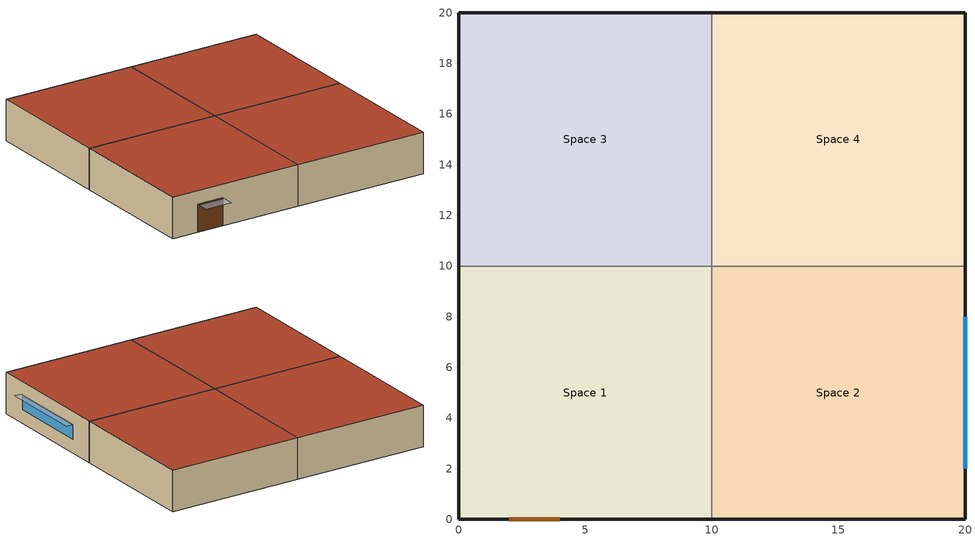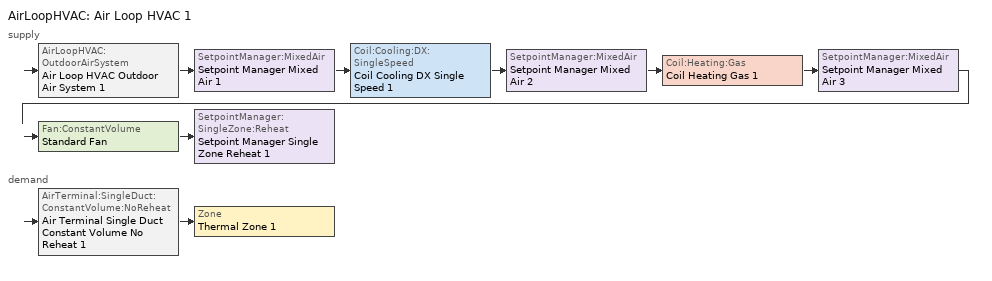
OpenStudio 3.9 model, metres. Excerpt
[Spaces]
Space 1
 floor ground: 0,0 0,10 10,10 10,0 z0
 wall outside: 0,10 0,0 10,0 z0:3
 wall to Space 3: 10,10 0,10 z0:3
 wall to Space 2: 10,0 10,10 z0:3
 door: 2,0 4,0 z0:2
 roof outside: 10,0 10,10 0,10 0,0 z3
Space 2
 floor ground: 10,0 10,10 20,10 20,0 z0
 wall outside: 10,0 20,0 20,10 z0:3
 wall to Space 4: 20,10 10,10 z0:3
 window: 20,2 20,8 z1:2
 roof outside: 20,0 20,10 10,10 10,0 z3
Space 3
 floor ground: 0,10 0,20 10,20 10,10 z0
 wall outside: 10,20 0,20 0,10 z0:3
 wall to Space 4: 10,10 10,20 z0:3
 roof outside: 10,10 10,20 0,20 0,10 z3
Space 4
 floor ground: 10,10 10,20 20,20 20,10 z0
 wall outside: 20,10 20,20 10,20 z0:3
 roof outside: 20,10 20,20 10,20 10,10 z3
shading: 20,8.1 20,1.9 20.55,1.9 20.55,8.1 z2.1; 2,0 2,-1 4,-1 4,0 z2
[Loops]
AirLoopHVAC 'Air Loop HVAC 1'
 supply: AirLoopHVAC:OutdoorAirSystem 'Air Loop HVAC Outdoor Air System 1' > SetpointManager:MixedAir 'Setpoint Manager Mixed Air 1' > Coil:Cooling:DX:SingleSpeed 'Coil Cooling DX Single Speed 1' > SetpointManager:MixedAir 'Setpoint Manager Mixed Air 2' > Coil:Heating:Gas 'Coil Heating Gas 1' > SetpointManager:MixedAir 'Setpoint Manager Mixed Air 3' > Fan:ConstantVolume 'Standard Fan' > SetpointManager:SingleZone:Reheat 'Setpoint Manager Single Zone Reheat 1'
 demand: AirTerminal:SingleDuct:ConstantVolume:NoReheat 'Air Terminal Single Duct Constant Volume No Reheat 1' > Zone 'Thermal Zone 1'
[Site]
Site 1: Latitude {deg}=41.77; Longitude {deg}=-87.75; Time Zone {hr}=-6; Elevation {m}=190
[Site:GroundTemperature:BuildingSurface]
19.527, 19.502, 19.536, 19.598, 20.002, 21.64, 22.225, 22.375, 21.449, 20.121, 19.802, 19.633
[Site:GroundTemperature:Deep]
19.527, 19.502, 19.536, 19.598, 20.002, 21.64, 22.225, 22.375, 21.449, 20.121, 19.802, 19.633
[Site:WaterMainsTemperature]
Calculation Method=Correlation; Annual Average Outdoor Air Temperature {C}=9.69; Maximum Difference In Monthly Average Outdoor Air Temperatures {deltaC}=28.1
[SizingPeriod:DesignDay] Barometric Pressure {Pa}=99063; Rain Indicator=No; Snow Indicator=No; Day of Month=21; Daylight Saving Time Indicator=No; Humidity Condition Type=WetBulb
Name | Maximum Dry-Bulb Temperature {C} | Daily Dry-Bulb Temperature Range {deltaC} | Wind Speed {m/s} | Wind Direction {deg} | Sky Clearness | Month | Day Type | Wetbulb or DewPoint at Maximum Dry-Bulb {C}
Sizing Period Design Day 1 | -20.6 | 0 | 4.9 | 270 | 0 | 1 | WinterDesignDay | -20.6
Sizing Period Design Day 2 | 33.2 | 10.7 | 5.3 | 230 | 1 | 7 | SummerDesignDay | 23.8
[Building]
Building 1: Space Type=Space Type 1; Default Construction Set=Default Constructions; Default Schedule Set=Default Schedules
[DefaultConstructionSet]
Default Constructions: Default Exterior Surface Constructions=Exterior Surface Constructions; Default Interior Surface Constructions=Interior Surface Constructions; Default Ground Contact Surface Constructions=Ground Contact Surface Constructions; Default Exterior SubSurface Constructions=Exterior SubSurface Constructions; Default Interior SubSurface Constructions=Interior SubSurface Constructions; Interior Partition Construction=Interior Partition
[DefaultSurfaceConstructions]
Name | Wall Construction | Roof Ceiling Construction | Floor Construction
Exterior Surface Constructions | Exterior Wall | Exterior Roof
Interior Surface Constructions | Air Wall | Interior Ceiling | Interior Floor
Ground Contact Surface Constructions |  |  | Slab
[DefaultSubSurfaceConstructions]
Name | Fixed Window Construction | Operable Window Construction | Door Construction | Glass Door Construction | Overhead Door Construction | Skylight Construction | Tubular Daylight Dome Construction | Tubular Daylight Diffuser Construction
Exterior SubSurface Constructions | Exterior Window | Exterior Window | Exterior Door | Exterior Window | Exterior Door | Exterior Window | Exterior Window | Exterior Window
Interior SubSurface Constructions | Interior Window | Interior Window | Interior Door | Interior Window | Interior Door | Interior Window | Interior Window | Interior Window
[Material]
Name | Roughness | Thickness {m} | Conductivity {W/m-K} | Density {kg/m3} | Specific Heat {J/kg-K} | Thermal Absorptance | Solar Absorptance | Visible Absorptance
M01 100mm brick | MediumRough | 0.1016 | 0.89 | 1920 | 790
M15 200mm heavyweight concrete | MediumRough | 0.2032 | 1.95 | 2240 | 900
I02 50mm insulation board | MediumRough | 0.0508 | 0.03 | 43 | 1210
G01a 19mm gypsum board | MediumSmooth | 0.019 | 0.16 | 800 | 1090
M11 100mm lightweight concrete | MediumRough | 0.1016 | 0.53 | 1280 | 840
F16 Acoustic tile | MediumSmooth | 0.0191 | 0.06 | 368 | 590
MAT-CC05 8 HW CONCRETE | Rough | 0.2032 | 1.311 | 2240 | 836.8 | 0.9 | 0.7 | 0.7
F08 Metal surface | Smooth | 0.0008 | 45.28 | 7824 | 500
I02 25mm insulation board | MediumRough | 0.0254 | 0.03 | 43 | 1210
G05 25mm wood | MediumSmooth | 0.0254 | 0.15 | 608 | 1630
[Material:AirGap]
Name | Thermal Resistance {m2-K/W}
F04 Wall air space resistance | 0.15
F05 Ceiling air space resistance | 0.18
[Construction]
Exterior Wall: M01 100mm brick, M15 200mm heavyweight concrete, I02 50mm insulation board, F04 Wall air space resistance, G01a 19mm gypsum board
Exterior Roof; Interior Ceiling: M11 100mm lightweight concrete, F05 Ceiling air space resistance, F16 Acoustic tile
Interior Floor: F16 Acoustic tile, F05 Ceiling air space resistance, M11 100mm lightweight concrete
Slab: MAT-CC05 8 HW CONCRETE, CP02 CARPET PAD
Exterior Window; Interior Window: Simple Glazing
Exterior Door: F08 Metal surface, I02 25mm insulation board
Interior Door; Interior Partition: G05 25mm wood
[Construction:AirBoundary]
Air Wall: 0
[Material:NoMass]
CP02 CARPET PAD: Roughness=VeryRough; Thermal Resistance {m2-K/W}=0.2165; Thermal Absorptance=0.9; Solar Absorptance=0.7; Visible Absorptance=0.8
[WindowMaterial:SimpleGlazingSystem]
Simple Glazing: U-Factor {W/m2-K}=3.23646; Solar Heat Gain Coefficient=0.39; Visible Transmittance=0.6
[DefaultScheduleSet]
Default Schedules: Number of People Schedule=Medium Office Number of People Schedule; People Activity Level Schedule=Medium Office People Activity Level Schedule; Lighting Schedule=Medium Office Lighting Schedule; Electric Equipment Schedule=Medium Office Electric Equipment Schedule; Gas Equipment Schedule=Medium Office Gas Equipment Schedule; Hot Water Equipment Schedule=Medium Office Hot Water Equipment Schedule; Infiltration Schedule=Medium Office Infiltration Schedule
[SpaceType]
Space Type 1
[Lights:Definition]
Lights Definition 1: Design Level Calculation Method=Watts/Area; Watts per Space Floor Area {W/m2}=10
[Lights]
Lights 1: Lights Definition=Lights Definition 1; Space or SpaceType=Space Type 1; Fraction Replaceable=1
[ElectricEquipment:Definition]
Name | Design Level Calculation Method | Watts per Space Floor Area {W/m2} | Design Level {W}
Electric Equipment Definition 1 | Watts/Area | 5
Printer Definition | EquipmentLevel |  | 200
[ElectricEquipment]
Name | Electric Equipment Definition | Space or SpaceType
Electric Equipment 1 | Electric Equipment Definition 1 | Space Type 1
Printer | Printer Definition | Space 4
[People:Definition]
People Definition 1: Number of People Calculation Method=People/Area; People per Space Floor Area {person/m2}=0.05; Fraction Radiant=0.3
[People]
People 1: People Definition=People Definition 1; Space or SpaceType=Space Type 1; Multiplier=1
[ThermalZone]
Thermal Zone 1: Primary Daylighting Control=Daylighting Control 1; Fraction of Zone Controlled by Primary Daylighting Control=0.25; Illuminance Map=Illuminance Map 1; Thermostat=Thermostat Setpoint Dual Setpoint 1; Use Ideal Air Loads=No
[Sizing:Zone]
Thermal Zone 1: Zone Cooling Design Supply Air Temperature Input Method=SupplyAirTemperature; Zone Cooling Design Supply Air Temperature {C}=14; Zone Cooling Design Supply Air Temperature Difference {deltaC}=11.11; Zone Heating Design Supply Air Temperature Input Method=SupplyAirTemperature; Zone Heating Design Supply Air Temperature {C}=40; Zone Heating Design Supply Air Temperature Difference {deltaC}=11.11; Zone Cooling Design Supply Air Humidity Ratio {kg-H2O/kg-air}=0.0085; Zone Heating Design Supply Air Humidity Ratio {kg-H2O/kg-air}=0.008; Cooling Design Air Flow Method=DesignDay; Heating Design Air Flow Method=DesignDay; Account for Dedicated Outdoor Air System=No; Dedicated Outdoor Air System Control Strategy=NeutralSupplyAir; Dedicated Outdoor Air Low Setpoint Temperature for Design {C}=autosize; Dedicated Outdoor Air High Setpoint Temperature for Design {C}=autosize; Zone Load Sizing Method=Sensible Load Only No Latent Load; Zone Latent Cooling Design Supply Air Humidity Ratio Input Method=HumidityRatioDifference; Zone Cooling Design Supply Air Humidity Ratio Difference {kgWater/kgDryAir}=0.005; Zone Latent Heating Design Supply Air Humidity Ratio Input Method=HumidityRatioDifference; Zone Humidification Design Supply Air Humidity Ratio Difference {kgWater/kgDryAir}=0.005; Sizing Option=Coincident
[Zone equipment]
Thermal Zone 1: Air Terminal Single Duct Constant Volume No Reheat 1
[ThermostatSetpoint:DualSetpoint]
Thermostat Setpoint Dual Setpoint 1: Heating Setpoint Temperature Schedule=Medium Office Heating Setpoint Schedule; Cooling Setpoint Temperature Schedule=Medium Office Cooling Setpoint Schedule
[BuildingStory]
Building Story 1: Nominal Z Coordinate {m}=0; Nominal Floor to Floor Height {m}=3
[Space] Building Story=Building Story 1; Thermal Zone=Thermal Zone 1
Space 1; Space 2; Space 3; Space 4
[Daylighting:Control]
Daylighting Control 1: Space=Space 2; Position X-Coordinate {m}=5; Position Y-Coordinate {m}=5; Position Z-Coordinate {m}=1.1
[Glare:Sensor]
Glare Sensor 1: Space=Space 2; Position X-Coordinate {m}=5; Position Y-Coordinate {m}=5; Position Z-Coordinate {m}=1.1
[Fan:ConstantVolume]
Standard Fan: Availability Schedule=ALWAYS_ON; Maximum Flow Rate {m3/s}=AutoSize
[Coil:Heating:Gas]
Coil Heating Gas 1: Availability Schedule=ALWAYS_ON; Gas Burner Efficiency=0.8; Nominal Capacity {W}=AutoSize; On Cycle Parasitic Electric Load {W}=0; Off Cycle Parasitic Gas Load {W}=0
[Coil:Cooling:DX:SingleSpeed]
Coil Cooling DX Single Speed 1: Availability Schedule=ALWAYS_ON; Rated Total Cooling Capacity {W}=autosize; Rated Sensible Heat Ratio=autosize; Rated COP {W/W}=3; Rated Air Flow Rate {m3/s}=autosize; Rated Evaporator Fan Power Per Volume Flow Rate 2017 {W/(m3/s)}=773.3; Rated Evaporator Fan Power Per Volume Flow Rate 2023 {W/(m3/s)}=934.4; Total Cooling Capacity Function of Temperature Curve=Curve Biquadratic 1; Total Cooling Capacity Function of Flow Fraction Curve=Curve Quadratic 1; Energy Input Ratio Function of Temperature Curve=Curve Biquadratic 2; Energy Input Ratio Function of Flow Fraction Curve=Curve Quadratic 2; Part Load Fraction Correlation Curve=Curve Quadratic 3; Minimum Outdoor Dry-Bulb Temperature for Compressor Operation {C}=-25; Nominal Time for Condensate Removal to Begin {s}=0; Ratio of Initial Moisture Evaporation Rate and Steady State Latent Capacity=0; Maximum Cycling Rate {cycles/hr}=0; Latent Capacity Time Constant {s}=0; Condenser Type=AirCooled; Evaporative Condenser Effectiveness=0.9; Evaporative Condenser Air Flow Rate {m3/s}=autosize; Evaporative Condenser Pump Rated Power Consumption {W}=autosize; Crankcase Heater Capacity {W}=0; Maximum Outdoor Dry-Bulb Temperature for Crankcase Heater Operation {C}=10; Basin Heater Capacity {W/K}=0; Basin Heater Setpoint Temperature {C}=2
[EvaporativeCooler:Direct:ResearchSpecial]
Evaporative Cooler Direct Research Special 1: Availability Schedule=ALWAYS_ON; Cooler Design Effectiveness=1; Recirculating Water Pump Power Consumption {W}=0; Drift Loss Fraction=0; Blowdown Concentration Ratio=0; Water Pump Power Sizing Factor {W/(m3/s)}=0.1; Evaporative Operation Minimum Drybulb Temperature=16; Evaporative Operation Maximum Limit Wetbulb Temperature=24; Evaporative Operation Maximum Limit Drybulb Temperature=28
[AirTerminal:SingleDuct:ConstantVolume:NoReheat]
Air Terminal Single Duct Constant Volume No Reheat 1: Availability Schedule=ALWAYS_ON; Maximum Air Flow Rate {m3/s}=AutoSize
[Controller:OutdoorAir]
Controller Outdoor Air 1: Minimum Outdoor Air Flow Rate {m3/s}=0; Maximum Outdoor Air Flow Rate {m3/s}=Autosize; Economizer Control Type=NoEconomizer; Economizer Control Action Type=ModulateFlow; Economizer Maximum Limit Dry-Bulb Temperature {C}=28; Economizer Maximum Limit Enthalpy {J/kg}=64000; Economizer Minimum Limit Dry-Bulb Temperature {C}=-100; Lockout Type=NoLockout; Minimum Limit Type=FixedMinimum; Controller Mechanical Ventilation=Controller Mechanical Ventilation 1; High Humidity Control=No; High Humidity Outdoor Air Flow Ratio=1; Control High Indoor Humidity Based on Outdoor Humidity Ratio=Yes; Heat Recovery Bypass Control Type=BypassWhenWithinEconomizerLimits; Economizer Operation Staging=InterlockedWithMechanicalCooling
[Controller:MechanicalVentilation]
Controller Mechanical Ventilation 1: Availability Schedule=Always On Discrete
[AirLoopHVAC:OutdoorAirSystem]
Air Loop HVAC Outdoor Air System 1: Controller=Controller Outdoor Air 1
[AirLoopHVAC]
Air Loop HVAC 1: Availability Schedule=Always On Discrete; Design Supply Air Flow Rate {m3/s}=autosize; Design Return Air Flow Fraction of Supply Air Flow=1
[Sizing:System]
Air Loop HVAC 1: Central Heating Maximum System Air Flow Ratio=0.3; Preheat Design Temperature {C}=7; Preheat Design Humidity Ratio {kg-H2O/kg-Air}=0.008; Precool Design Temperature {C}=12.8; Precool Design Humidity Ratio {kg-H2O/kg-Air}=0.008; Central Cooling Design Supply Air Temperature {C}=12.8; Central Heating Design Supply Air Temperature {C}=16.7; 100% Outdoor Air in Cooling=Yes; 100% Outdoor Air in Heating=Yes; Central Cooling Design Supply Air Humidity Ratio {kg-H2O/kg-Air}=0.0085; Zone Maximum Outdoor Air Fraction=1; Cooling Supply Air Flow Rate Per Floor Area {m3/s-m2}=0.00996765; Cooling Fraction of Autosized Cooling Supply Air Flow Rate=1; Cooling Supply Air Flow Rate Per Unit Cooling Capacity {m3/s-W}=3.94755e-05; Heating Supply Air Flow Rate Per Floor Area {m3/s-m2}=0.00996765; Heating Fraction of Autosized Heating Supply Air Flow Rate=1; Heating Fraction of Autosized Cooling Supply Air Flow Rate=1; Heating Supply Air Flow Rate Per Unit Heating Capacity {m3/s-W}=3.15882e-05; Cooling Design Capacity Method=CoolingDesignCapacity; Cooling Design Capacity {W}=autosize; Cooling Design Capacity Per Floor Area {W/m2}=234.7; Fraction of Autosized Cooling Design Capacity=1; Heating Design Capacity Method=HeatingDesignCapacity; Heating Design Capacity {W}=autosize; Heating Design Capacity Per Floor Area {W/m2}=157; Fraction of Autosized Heating Design Capacity=1; Central Cooling Capacity Control Method=OnOff; Occupant Diversity=autosize
[SetpointManager:MixedAir] Control Variable=Temperature
Setpoint Manager Mixed Air 1; Setpoint Manager Mixed Air 2; Setpoint Manager Mixed Air 3; Setpoint Manager Mixed Air 4
[SetpointManager:SingleZone:Reheat]
Setpoint Manager Single Zone Reheat 1: Minimum Supply Air Temperature {C}=-99; Maximum Supply Air Temperature {C}=99; Control Zone=Thermal Zone 1
[EnergyManagementSystem:Sensor]
Name | Output Variable or Output Meter Index Key | Output Variable or Output Meter
Thermal_Zone_1_MeanAirTemp | Thermal Zone 1 | Output Variable 3
Surface_5_InsideFaceTemp | Surface 5 | Output Variable 4
Surface_2_InsideFaceTemp | Surface 2 | Output Variable 5
Surface_10_InsideFaceTemp | Surface 10 | Output Variable 6
Surface_22_InsideFaceTemp | Surface 22 | Output Variable 7
Surface_11_InsideFaceTemp | Surface 11 | Output Variable 8
Surface_13_InsideFaceTemp | Surface 13 | Output Variable 9
Surface_15_InsideFaceTemp | Surface 15 | Output Variable 10
Surface_21_InsideFaceTemp | Surface 21 | Output Variable 11
Surface_1_InsideFaceTemp | Surface 1 | Output Variable 12
Surface_8_InsideFaceTemp | Surface 8 | Output Variable 13
Surface_14_InsideFaceTemp | Surface 14 | Output Variable 14
Surface_20_InsideFaceTemp | Surface 20 | Output Variable 15
[EnergyManagementSystem:Actuator] Actuated Component Type=Schedule:Constant; Actuated Component Control Type=Schedule Value
Name | Actuated Component
Surface_5_Hconv_Act | Surface_5_Hconv_Schedule
Surface_2_Hconv_Act | Surface_2_Hconv_Schedule
Surface_10_Hconv_Act | Surface_10_Hconv_Schedule
Surface_22_Hconv_Act | Surface_22_Hconv_Schedule
Surface_11_Hconv_Act | Surface_11_Hconv_Schedule
Surface_13_Hconv_Act | Surface_13_Hconv_Schedule
Surface_15_Hconv_Act | Surface_15_Hconv_Schedule
Surface_21_Hconv_Act | Surface_21_Hconv_Schedule
Surface_1_Hconv_Act | Surface_1_Hconv_Schedule
Surface_8_Hconv_Act | Surface_8_Hconv_Schedule
Surface_14_Hconv_Act | Surface_14_Hconv_Schedule
Surface_20_Hconv_Act | Surface_20_Hconv_Schedule
[EnergyManagementSystem:Program]
Surface_5_Hconv_Prog: SET RAW_DT = Surface_5_InsideFaceTemp - Thermal_Zone_1_MeanAirTemp; SET DT = @Abs RAW_DT; SET H_OUT = 0.6550000000 * (DT ^ 0.3333333333); SET Surface_5_Hconv_Act = H_OUT
Surface_2_Hconv_Prog: SET RAW_DT = Surface_2_InsideFaceTemp - Thermal_Zone_1_MeanAirTemp; SET DT = @Abs RAW_DT; SET H_OUT = 0.6550000000 * (DT ^ 0.3333333333); SET Surface_2_Hconv_Act = H_OUT
Surface_10_Hconv_Prog: SET RAW_DT = Surface_10_InsideFaceTemp - Thermal_Zone_1_MeanAirTemp; SET DT = @Abs RAW_DT; SET H_OUT = 0.6550000000 * (DT ^ 0.3333333333); SET Surface_10_Hconv_Act = H_OUT
Surface_22_Hconv_Prog: SET RAW_DT = Surface_22_InsideFaceTemp - Thermal_Zone_1_MeanAirTemp; SET DT = @Abs RAW_DT; SET H_OUT = 0.6550000000 * (DT ^ 0.3333333333); SET Surface_22_Hconv_Act = H_OUT
Surface_11_Hconv_Prog: SET RAW_DT = Surface_11_InsideFaceTemp - Thermal_Zone_1_MeanAirTemp; SET DT = @Abs RAW_DT; SET H_OUT = 0.6550000000 * (DT ^ 0.3333333333); SET Surface_11_Hconv_Act = H_OUT
Surface_13_Hconv_Prog: SET RAW_DT = Surface_13_InsideFaceTemp - Thermal_Zone_1_MeanAirTemp; SET DT = @Abs RAW_DT; SET H_OUT = 0.6550000000 * (DT ^ 0.3333333333); SET Surface_13_Hconv_Act = H_OUT
Surface_15_Hconv_Prog: SET RAW_DT = Surface_15_InsideFaceTemp - Thermal_Zone_1_MeanAirTemp; SET DT = @Abs RAW_DT; SET H_OUT = 0.6550000000 * (DT ^ 0.3333333333); SET Surface_15_Hconv_Act = H_OUT
Surface_21_Hconv_Prog: SET RAW_DT = Surface_21_InsideFaceTemp - Thermal_Zone_1_MeanAirTemp; SET DT = @Abs RAW_DT; SET H_OUT = 0.6550000000 * (DT ^ 0.3333333333); SET Surface_21_Hconv_Act = H_OUT
Surface_1_Hconv_Prog: SET RAW_DT = Surface_1_InsideFaceTemp - Thermal_Zone_1_MeanAirTemp; SET DT = @Abs RAW_DT; SET HORIZ_ORIENT = 1; IF ((RAW_DT * HORIZ_ORIENT) > 0); SET H_OUT = 0.7600000000 * (DT ^ 0.3333333333); ELSE; SET H_OUT = 0.3800000000 * (DT ^ 0.3333333333); ENDIF; SET Surface_1_Hconv_Act = H_OUT
Surface_8_Hconv_Prog: SET RAW_DT = Surface_8_InsideFaceTemp - Thermal_Zone_1_MeanAirTemp; SET DT = @Abs RAW_DT; SET HORIZ_ORIENT = 1; IF ((RAW_DT * HORIZ_ORIENT) > 0); SET H_OUT = 0.7600000000 * (DT ^ 0.3333333333); ELSE; SET H_OUT = 0.3800000000 * (DT ^ 0.3333333333); ENDIF; SET Surface_8_Hconv_Act = H_OUT
Surface_14_Hconv_Prog: SET RAW_DT = Surface_14_InsideFaceTemp - Thermal_Zone_1_MeanAirTemp; SET DT = @Abs RAW_DT; SET HORIZ_ORIENT = 1; IF ((RAW_DT * HORIZ_ORIENT) > 0); SET H_OUT = 0.7600000000 * (DT ^ 0.3333333333); ELSE; SET H_OUT = 0.3800000000 * (DT ^ 0.3333333333); ENDIF; SET Surface_14_Hconv_Act = H_OUT
Surface_20_Hconv_Prog: SET RAW_DT = Surface_20_InsideFaceTemp - Thermal_Zone_1_MeanAirTemp; SET DT = @Abs RAW_DT; SET HORIZ_ORIENT = 1; IF ((RAW_DT * HORIZ_ORIENT) > 0); SET H_OUT = 0.7600000000 * (DT ^ 0.3333333333); ELSE; SET H_OUT = 0.3800000000 * (DT ^ 0.3333333333); ENDIF; SET Surface_20_Hconv_Act = H_OUT
[EnergyManagementSystem:ProgramCallingManager]
Surface_5_Hconv_PCM: BeginZoneTimestepAfterInitHeatBalance; Surface_5_Hconv_Prog
Surface_2_Hconv_PCM: BeginZoneTimestepAfterInitHeatBalance; Surface_2_Hconv_Prog
Surface_10_Hconv_PCM: BeginZoneTimestepAfterInitHeatBalance; Surface_10_Hconv_Prog
Surface_22_Hconv_PCM: BeginZoneTimestepAfterInitHeatBalance; Surface_22_Hconv_Prog
Surface_11_Hconv_PCM: BeginZoneTimestepAfterInitHeatBalance; Surface_11_Hconv_Prog
Surface_13_Hconv_PCM: BeginZoneTimestepAfterInitHeatBalance; Surface_13_Hconv_Prog
Surface_15_Hconv_PCM: BeginZoneTimestepAfterInitHeatBalance; Surface_15_Hconv_Prog
Surface_21_Hconv_PCM: BeginZoneTimestepAfterInitHeatBalance; Surface_21_Hconv_Prog
Surface_1_Hconv_PCM: BeginZoneTimestepAfterInitHeatBalance; Surface_1_Hconv_Prog
Surface_8_Hconv_PCM: BeginZoneTimestepAfterInitHeatBalance; Surface_8_Hconv_Prog
Surface_14_Hconv_PCM: BeginZoneTimestepAfterInitHeatBalance; Surface_14_Hconv_Prog
Surface_20_Hconv_PCM: BeginZoneTimestepAfterInitHeatBalance; Surface_20_Hconv_Prog
[Schedule:Ruleset]
Name | Default Day Schedule | Summer Design Day Schedule | Winter Design Day Schedule
Medium Office Number of People Schedule | Medium Office Number of People All Other Days Schedule | Medium Office Number of People Summer Design Day Schedule 1
Medium Office People Activity Level Schedule | Medium Office People Activity Level All Days Schedule
Medium Office Lighting Schedule | Medium Office Lighting All Other Days Schedule | Medium Office Lighting Summer Design Day Schedule 1 | Medium Office Lighting Winter Design Day Schedule 1
Medium Office Electric Equipment Schedule | Medium Office Electric Equipment All Other Days Schedule | Medium Office Electric Equipment Summer Design Day Schedule 1 | Medium Office Electric Equipment Winter Design Day Schedule 1
Medium Office Gas Equipment Schedule | Medium Office Gas Equipment All Other Days Schedule | Medium Office Gas Equipment Summer Design Day Schedule 1 | Medium Office Gas Equipment Winter Design Day Schedule 1
Medium Office Hot Water Equipment Schedule | Medium Office Hot Water Equipment Default Schedule | Medium Office Hot Water Equipment Summer Design Day Schedule 1 | Medium Office Hot Water Equipment Winter Design Day Schedule 1
Medium Office Infiltration Schedule | Medium Office Infiltration Default Schedule | Medium Office Infiltration Summer Design Day Schedule 1 | Medium Office Infiltration Winter Design Day Schedule 1
Medium Office Cooling Setpoint Schedule | Medium Office Cooling Setpoint All Other Days Schedule | Medium Office Cooling Setpoint Summer Design Day Schedule 1
Medium Office Heating Setpoint Schedule | Medium Office Heating Setpoint All Other Days Schedule |  | Medium Office Heating Setpoint Winter Design Day Schedule 1
[Schedule:Day]
Medium Office Number of People All Other Days Schedule; Medium Office Lighting Winter Design Day Schedule 1; Medium Office Electric Equipment Winter Design Day Schedule 1; Medium Office Gas Equipment Winter Design Day Schedule 1: No, 24, 0, 0
Medium Office Number of People Summer Design Day Schedule 1: No, 6, 0, 0, 22, 0, 1, 24, 0, 0.05
Medium Office Number of People Weekdays Schedule: No, 6, 0, 0, 7, 0, 0.1, 8, 0, 0.2, 12, 0, 0.95, 13, 0, 0.5, 17, 0, 0.95, 18, 0, 0.7, 20, 0, 0.4, 22, 0, 0.1, 24, 0, 0.05
Medium Office Number of People Saturday Schedule: No, 6, 0, 0, 8, 0, 0.1, 14, 0, 0.5, 17, 0, 0.1, 24, 0, 0
Medium Office People Activity Level All Days Schedule: No, 24, 0, 120
Medium Office Lighting All Other Days Schedule: No, 24, 0, 0.05
Medium Office Lighting Summer Design Day Schedule 1; Medium Office Electric Equipment Summer Design Day Schedule 1; Medium Office Gas Equipment Summer Design Day Schedule 1: No, 6, 0, 1, 24, 0, 0
Medium Office Lighting Weekdays Schedule: No, 5, 0, 0.05, 7, 0, 0.1, 8, 0, 0.3, 17, 0, 0.9, 18, 0, 0.7, 20, 0, 0.5, 22, 0, 0.3, 23, 0, 0.1, 24, 0, 0.05
Medium Office Lighting Saturday Schedule: No, 6, 0, 0.05, 8, 0, 0.1, 14, 0, 0.5, 17, 0, 0.15, 24, 0, 0.05
Medium Office Electric Equipment All Other Days Schedule; Medium Office Gas Equipment All Other Days Schedule: No, 24, 0, 0.3
Medium Office Electric Equipment Weekdays Schedule; Medium Office Gas Equipment Weekdays Schedule: No, 8, 0, 0.4, 12, 0, 0.9, 13, 0, 0.8, 17, 0, 0.9, 18, 0, 0.8, 20, 0, 0.6, 22, 0, 0.5, 24, 0, 0.4
Medium Office Electric Equipment Saturday Schedule; Medium Office Gas Equipment Saturday Schedule: No, 6, 0, 0.3, 8, 0, 0.4, 14, 0, 0.5, 17, 0, 0.35, 24, 0, 0.3
Medium Office Hot Water Equipment Default Schedule: No, 5, 0, 0.04, 6, 0, 0.07, 11, 0, 0.04, 13, 0, 0.06, 14, 0, 0.09, 15, 0, 0.06, 21, 0, 0.04, 22, 0, 0.07, 24, 0, 0.04
Medium Office Hot Water Equipment Summer Design Day Schedule 1; Medium Office Hot Water Equipment Weekdays Schedule: No, 5, 0, 0.05, 6, 0, 0.08, 7, 0, 0.07, 8, 0, 0.19, 9, 0, 0.35, 10, 0, 0.38, 11, 0, 0.39, 12, 0, 0.47, 13, 0, 0.57, 14, 0, 0.54, 15, 0, 0.34, 16, 0, 0.33, 17, 0, 0.44, 18, 0, 0.26, 19, 0, 0.21, 20, 0, 0.15, 21, 0, 0.17, 22, 0, 0.08, 24, 0, 0.05
Medium Office Hot Water Equipment Winter Design Day Schedule 1; Medium Office Hot Water Equipment Saturday Schedule: No, 5, 0, 0.05, 6, 0, 0.08, 7, 0, 0.07, 8, 0, 0.11, 9, 0, 0.15, 10, 0, 0.21, 11, 0, 0.19, 12, 0, 0.23, 13, 0, 0.2, 14, 0, 0.19, 15, 0, 0.15, 16, 0, 0.13, 17, 0, 0.14, 21, 0, 0.07, 22, 0, 0.09, 24, 0, 0.05
Medium Office Infiltration Default Schedule: No, 24, 0, 1
Medium Office Infiltration Summer Design Day Schedule 1; Medium Office Infiltration Weekdays Schedule: No, 6, 0, 1, 22, 0, 0.25, 24, 0, 1
Medium Office Infiltration Winter Design Day Schedule 1; Medium Office Infiltration Saturday Schedule: No, 6, 0, 1, 18, 0, 0.25, 24, 0, 1
Medium Office Cooling Setpoint All Other Days Schedule: No, 24, 0, 26.7
Medium Office Cooling Setpoint Summer Design Day Schedule 1; Medium Office Cooling Setpoint Weekdays Schedule: No, 6, 0, 26.7, 22, 0, 24, 24, 0, 26.7
Medium Office Cooling Setpoint Saturday Schedule: No, 6, 0, 26.7, 18, 0, 24, 24, 0, 26.7
Medium Office Heating Setpoint All Other Days Schedule: No, 24, 0, 15.6
Medium Office Heating Setpoint Winter Design Day Schedule 1: No, 24, 0, 21
Medium Office Heating Setpoint Weekdays Schedule: No, 6, 0, 15.6, 22, 0, 21, 24, 0, 15.6
Medium Office Heating Setpoint Saturday Schedule: No, 6, 0, 15.6, 18, 0, 21, 24, 0, 15.6
[Schedule:Rule]
Name | Schedule Ruleset | Rule Order | Day Schedule | Apply Monday | Apply Tuesday | Apply Wednesday | Apply Thursday | Apply Friday | Apply Saturday
Medium Office Number of People Schedule Weekdays Rule | Medium Office Number of People Schedule | 1 | Medium Office Number of People Weekdays Schedule | Yes | Yes | Yes | Yes | Yes
Medium Office Number of People Schedule Saturday Rule | Medium Office Number of People Schedule | 0 | Medium Office Number of People Saturday Schedule |  |  |  |  |  | Yes
Medium Office Lighting Schedule Weekdays Rule | Medium Office Lighting Schedule | 1 | Medium Office Lighting Weekdays Schedule | Yes | Yes | Yes | Yes | Yes
Medium Office Lighting Schedule Saturday Rule | Medium Office Lighting Schedule | 0 | Medium Office Lighting Saturday Schedule |  |  |  |  |  | Yes
Medium Office Electric Equipment Schedule Weekdays Rule | Medium Office Electric Equipment Schedule | 1 | Medium Office Electric Equipment Weekdays Schedule | Yes | Yes | Yes | Yes | Yes
Medium Office Electric Equipment Schedule Saturday Rule | Medium Office Electric Equipment Schedule | 0 | Medium Office Electric Equipment Saturday Schedule |  |  |  |  |  | Yes
Medium Office Gas Equipment Schedule Weekdays Rule | Medium Office Gas Equipment Schedule | 1 | Medium Office Gas Equipment Weekdays Schedule | Yes | Yes | Yes | Yes | Yes
Medium Office Gas Equipment Schedule Saturday Rule | Medium Office Gas Equipment Schedule | 0 | Medium Office Gas Equipment Saturday Schedule |  |  |  |  |  | Yes
Medium Office Hot Water Schedule Weekdays Rule | Medium Office Hot Water Equipment Schedule | 1 | Medium Office Hot Water Equipment Weekdays Schedule | Yes | Yes | Yes | Yes | Yes
Medium Office Hot Water Schedule Saturday Rule | Medium Office Hot Water Equipment Schedule | 0 | Medium Office Hot Water Equipment Saturday Schedule |  |  |  |  |  | Yes
Medium Office Infiltration Schedule Weekdays Rule | Medium Office Infiltration Schedule | 1 | Medium Office Infiltration Weekdays Schedule | Yes | Yes | Yes | Yes | Yes
Medium Office Infiltration Schedule Saturday Rule | Medium Office Infiltration Schedule | 0 | Medium Office Infiltration Saturday Schedule |  |  |  |  |  | Yes
Medium Office Cooling Setpoint Schedule Weekdays Rule | Medium Office Cooling Setpoint Schedule | 1 | Medium Office Cooling Setpoint Weekdays Schedule | Yes | Yes | Yes | Yes | Yes
Medium Office Cooling Setpoint Schedule Saturday Rule | Medium Office Cooling Setpoint Schedule | 0 | Medium Office Cooling Setpoint Saturday Schedule |  |  |  |  |  | Yes
Medium Office Heating Setpoint Schedule Weekdays Rule | Medium Office Heating Setpoint Schedule | 1 | Medium Office Heating Setpoint Weekdays Schedule | Yes | Yes | Yes | Yes | Yes
Medium Office Heating Setpoint Schedule Saturday Rule | Medium Office Heating Setpoint Schedule | 0 | Medium Office Heating Setpoint Saturday Schedule |  |  |  |  |  | Yes
[Schedule:Compact]
ALWAYS_ON: Through: 12/31, For: AllDays, Until: 24:00, 1
[Curve:Biquadratic] Minimum Value of x=17; Maximum Value of x=22; Maximum Value of y=46; Minimum Curve Output=-1000; Maximum Curve Output=1000
Name | Coefficient1 Constant | Coefficient2 x | Coefficient3 x**2 | Coefficient4 y | Coefficient5 y**2 | Coefficient6 x*y | Minimum Value of y
Curve Biquadratic 1 | 0.42415 | 0.04426 | -0.00042 | 0.00333 | -8e-05 | -0.00021 | 13
Curve Biquadratic 2 | 1.23649 | -0.02431 | 0.00057 | -0.01434 | 0.00063 | -0.00038 | 0
[Curve:Quadratic]
Name | Coefficient1 Constant | Coefficient2 x | Coefficient3 x**2 | Minimum Value of x | Maximum Value of x | Minimum Curve Output | Maximum Curve Output
Curve Quadratic 1 | 0.77136 | 0.34053 | -0.11088 | 0.75918 | 1.13877 | -1000 | 1000
Curve Quadratic 2 | 1.2055 | -0.32953 | 0.12308 | 0.75918 | 1.13877 | -1000 | 1000
Curve Quadratic 3 | 0.771 | 0.229 | 0 | 0 | 1 | 0.71 | 1
[Schedule:Constant] Value=1
Always On Discrete; Surface_5_Hconv_Schedule; Surface_2_Hconv_Schedule; Surface_10_Hconv_Schedule; Surface_22_Hconv_Schedule; Surface_11_Hconv_Schedule; Surface_13_Hconv_Schedule; Surface_15_Hconv_Schedule; Surface_21_Hconv_Schedule; Surface_1_Hconv_Schedule; Surface_8_Hconv_Schedule; Surface_14_Hconv_Schedule; Surface_20_Hconv_Schedule
